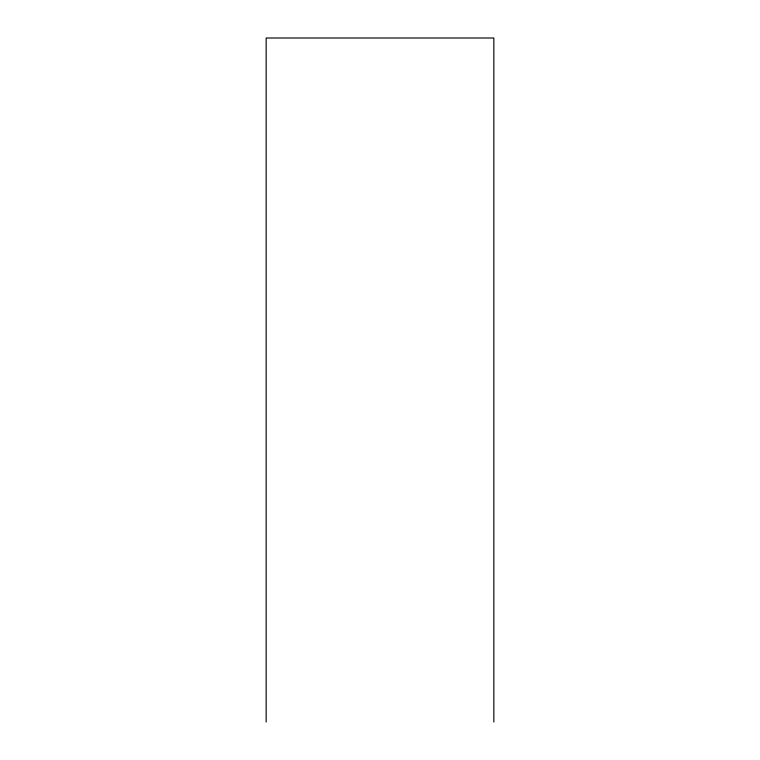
<?xml version="1.0" encoding="UTF-8"?>
<svg xmlns="http://www.w3.org/2000/svg" width="760" height="760" viewBox="0 0 760 760"><rect width="100%" height="100%" fill="white"/><g stroke="black" fill="none" stroke-linecap="round" stroke-linejoin="round"><path stroke-width="1.14" d="M493.848 722L493.848 38L266.152 38L266.152 722"/></g></svg>
